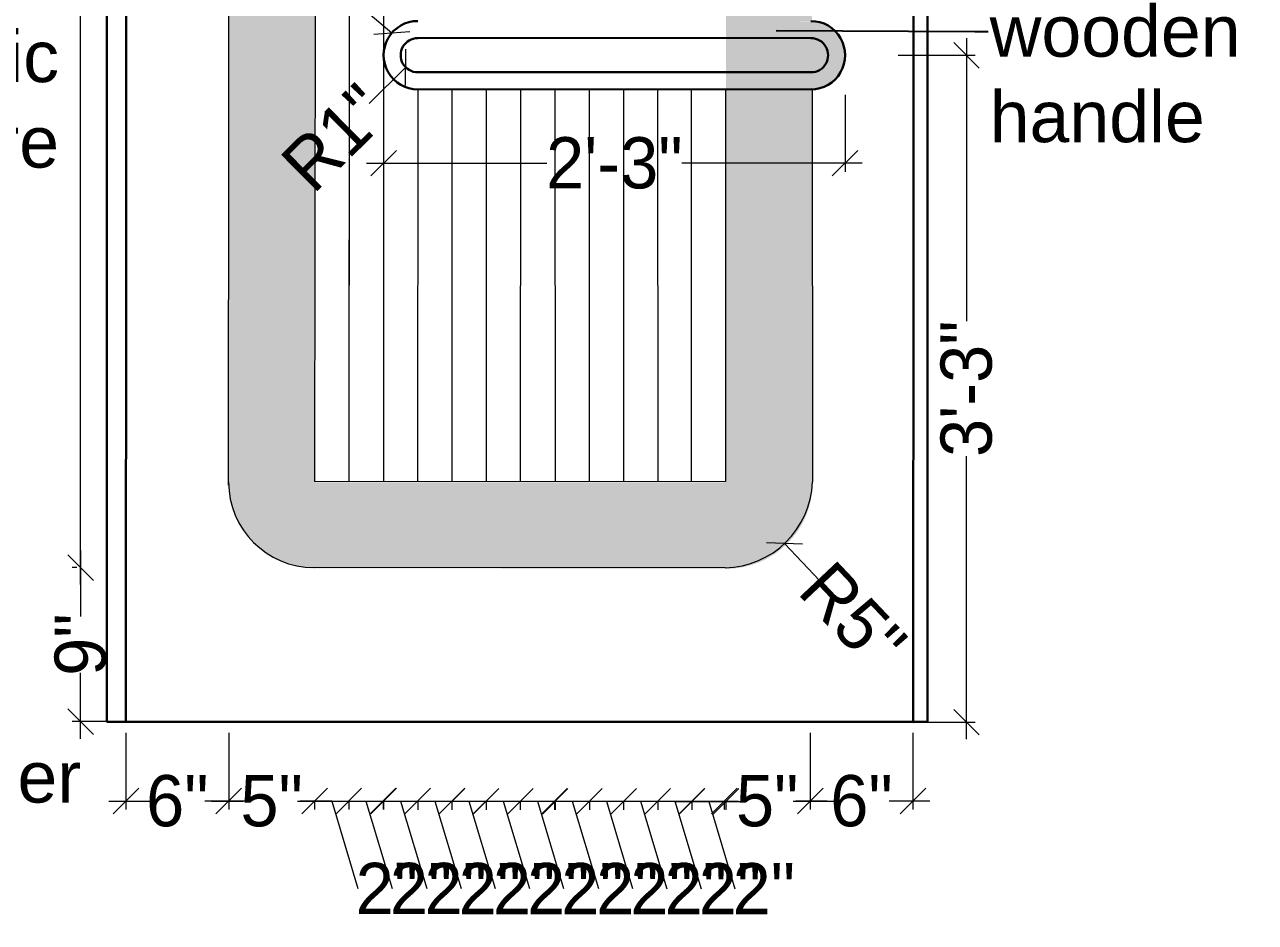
# Model space of a CAD drawing. Header units: millimetres. Extents: x 35877 to 3066687, y -650199 to -40525.
# Drawn here: x 147620 to 147692, y -180559.5 to -180507 of the extents above; entities that cross this region are included whole.
import ezdxf
from ezdxf import colors
from ezdxf.entities.mleader import LeaderData, LeaderLine
from ezdxf.math import Vec2, Vec3

# ---------------------------------------------------------------- set-up
doc = ezdxf.new("R2010")
doc.units = ezdxf.units.MM
doc.header["$MEASUREMENT"] = 0
doc.header["$PDMODE"] = 35
doc.linetypes.add('DASHED', pattern=[0.75, 0.5, -0.25])
doc.layers.get('Defpoints').update_dxf_attribs({"color": 220})
for name, color, linetype, lineweight in [('A8_FURNITURE', 32, 'Continuous', 30), ('furniture dimensions', 1, 'DASHED', 0), ('LABALLING', 1, 'Continuous', 25), ('NAME PLATE', 7, 'Continuous', 25), ('wall', 7, 'Continuous', 30)]:
    doc.layers.add(name, color=color, linetype=linetype, lineweight=lineweight)
doc.styles.add('century g', font='GOTHIC.TTF')
doc.styles.get("Standard").update_dxf_attribs({"font": 'arial.ttf', "height": 6})
doc.dimstyles.new('Archana', dxfattribs={"dimtxt": 2, "dimasz": 0.75, "dimexe": 0.5, "dimexo": 0.5, "dimgap": 0, "dimtad": 0, "dimzin": 0, "dimdsep": 46, "dimlunit": 4, "dimtxsty": 'century g', "dimblk": 'OBLIQUE', "dimcen": 0, "dimdle": 1, "dimclrd": 256, "dimclre": 256, "dimclrt": 256, "dimadec": 0, "dimazin": 0, "dimtfac": 1, "dimtofl": 0, "dimtmove": 1, "dimatfit": 3, "dimfxl": 1, "dimfxlon": 1, "dimtolj": 1, "dimtzin": 0, "dimlwd": -1, "dimlwe": -1, "dimarcsym": 0})

# ---------------------------------------------------------------- blocks, each defined once
blk = doc.blocks.new('_Oblique')
at = {"layer": 'wall', "color": 0, "lineweight": -2}
blk.add_line((-0.5, -0.5), (0.5, 0.5), dxfattribs=at)
blk = doc.blocks.new('*D285')
at = {"layer": 'Defpoints', "color": 0, "linetype": 'Continuous', "lineweight": 0, "transparency": 16777216}
for p in [(147625.946, -180530.872), (147631.954, -180530.876), (147631.954, -180552.411)]:
    blk.add_point(p, dxfattribs=at)
at = {"layer": 'furniture dimensions', "color": 5, "linetype": 'ByBlock', "transparency": 16777216}
blk.add_line((147625.946, -180548.411), (147625.946, -180552.911), dxfattribs=at)
at = {"layer": 'furniture dimensions', "color": 5, "linetype": 'Continuous', "transparency": 16777216}
for p, q in [((147631.954, -180548.411), (147631.954, -180552.911)), ((147624.946, -180552.411), (147627.337, -180552.411)), ((147632.954, -180552.411), (147630.563, -180552.411))]:
    blk.add_line(p, q, dxfattribs=at)
at = {"layer": 'furniture dimensions', "color": 5, "linetype": 'Continuous', "transparency": 16777216, "xscale": 1.5, "yscale": 1.5, "zscale": 1.5, "rotation": 180}
blk.add_blockref('_Oblique', (147625.946, -180552.411), dxfattribs=at)
at = {"layer": 'furniture dimensions', "color": 5, "linetype": 'Continuous', "transparency": 16777216, "xscale": 1.5, "yscale": 1.5, "zscale": 1.5}
blk.add_blockref('_Oblique', (147631.954, -180552.411), dxfattribs=at)
at = {"layer": 'furniture dimensions', "linetype": 'Continuous', "lineweight": 0, "transparency": 16777216, "insert": (147628.95, -180552.411), "char_height": 3, "attachment_point": 5, "style": 'century g'}
blk.add_mtext('\\A1;6"', dxfattribs=at)
blk = doc.blocks.new('*D286')
at = {"layer": 'Defpoints', "color": 0, "linetype": 'Continuous', "lineweight": 0, "transparency": 16777216}
for p in [(147636.983, -180530.255, -220.76), (147631.954, -180530.876), (147636.983, -180552.411)]:
    blk.add_point(p, dxfattribs=at)
at = {"layer": 'furniture dimensions', "color": 5, "linetype": 'ByBlock', "transparency": 16777216}
blk.add_line((147631.954, -180548.411), (147631.954, -180552.911), dxfattribs=at)
at = {"layer": 'furniture dimensions', "color": 5, "linetype": 'Continuous', "transparency": 16777216}
for p, q in [((147630.954, -180552.411), (147632.799, -180552.411)), ((147637.983, -180552.411), (147636.138, -180552.411)), ((147636.983, -180552.452), (147636.983, -180552.911))]:
    blk.add_line(p, q, dxfattribs=at)
at = {"layer": 'furniture dimensions', "color": 5, "linetype": 'Continuous', "transparency": 16777216, "xscale": 1.5, "yscale": 1.5, "zscale": 1.5, "rotation": 180}
blk.add_blockref('_Oblique', (147631.954, -180552.411), dxfattribs=at)
at = {"layer": 'furniture dimensions', "color": 5, "linetype": 'Continuous', "transparency": 16777216, "xscale": 1.5, "yscale": 1.5, "zscale": 1.5}
blk.add_blockref('_Oblique', (147636.983, -180552.411), dxfattribs=at)
at = {"layer": 'furniture dimensions', "linetype": 'Continuous', "lineweight": 0, "transparency": 16777216, "insert": (147634.468, -180552.411), "char_height": 3, "attachment_point": 5, "style": 'century g'}
blk.add_mtext('\\A1;5"', dxfattribs=at)
blk = doc.blocks.new('*D287')
at = {"layer": 'Defpoints', "color": 0, "linetype": 'Continuous', "lineweight": 0, "transparency": 16777216}
for p in [(147636.983, -180530.255, -220.76), (147638.983, -180530.203, -220.765), (147638.983, -180552.411)]:
    blk.add_point(p, dxfattribs=at)
at = {"layer": 'furniture dimensions', "color": 5, "linetype": 'Continuous', "transparency": 16777216}
for p, q in [((147635.983, -180552.411), (147639.983, -180552.411)), ((147637.983, -180552.411), (147639.517, -180557.524)), ((147638.983, -180552.451), (147638.983, -180552.911))]:
    blk.add_line(p, q, dxfattribs=at)
at = {"layer": 'furniture dimensions', "color": 5, "linetype": 'ByBlock', "transparency": 16777216}
blk.add_line((147636.983, -180552.452), (147636.983, -180552.911), dxfattribs=at)
at = {"layer": 'furniture dimensions', "color": 5, "linetype": 'Continuous', "transparency": 16777216, "xscale": 1.5, "yscale": 1.5, "zscale": 1.5, "rotation": 180}
blk.add_blockref('_Oblique', (147636.983, -180552.411), dxfattribs=at)
at = {"layer": 'furniture dimensions', "color": 5, "linetype": 'Continuous', "transparency": 16777216, "xscale": 1.5, "yscale": 1.5, "zscale": 1.5}
blk.add_blockref('_Oblique', (147638.983, -180552.411), dxfattribs=at)
at = {"layer": 'furniture dimensions', "linetype": 'Continuous', "lineweight": 0, "transparency": 16777216, "insert": (147641.209, -180557.524), "char_height": 3, "attachment_point": 5, "style": 'century g'}
blk.add_mtext('\\A1;2"', dxfattribs=at)
blk = doc.blocks.new('*D288')
at = {"layer": 'Defpoints', "color": 0, "linetype": 'Continuous', "lineweight": 0, "transparency": 16777216}
for p in [(147638.983, -180530.256, -220.76), (147640.983, -180530.205, -220.765), (147640.983, -180552.413)]:
    blk.add_point(p, dxfattribs=at)
at = {"layer": 'furniture dimensions', "color": 5, "linetype": 'Continuous', "transparency": 16777216}
for p, q in [((147637.983, -180552.413), (147641.983, -180552.413)), ((147639.983, -180552.413), (147641.517, -180557.526)), ((147640.983, -180552.452), (147640.983, -180552.913))]:
    blk.add_line(p, q, dxfattribs=at)
at = {"layer": 'furniture dimensions', "color": 5, "linetype": 'ByBlock', "transparency": 16777216}
blk.add_line((147638.983, -180552.453), (147638.983, -180552.913), dxfattribs=at)
at = {"layer": 'furniture dimensions', "color": 5, "linetype": 'Continuous', "transparency": 16777216, "xscale": 1.5, "yscale": 1.5, "zscale": 1.5, "rotation": 180}
blk.add_blockref('_Oblique', (147638.983, -180552.413), dxfattribs=at)
at = {"layer": 'furniture dimensions', "color": 5, "linetype": 'Continuous', "transparency": 16777216, "xscale": 1.5, "yscale": 1.5, "zscale": 1.5}
blk.add_blockref('_Oblique', (147640.983, -180552.413), dxfattribs=at)
at = {"layer": 'furniture dimensions', "linetype": 'Continuous', "lineweight": 0, "transparency": 16777216, "insert": (147643.208, -180557.526), "char_height": 3, "attachment_point": 5, "style": 'century g'}
blk.add_mtext('\\A1;2"', dxfattribs=at)
blk = doc.blocks.new('*D289')
at = {"layer": 'Defpoints', "color": 0, "linetype": 'Continuous', "lineweight": 0, "transparency": 16777216}
for p in [(147641.012, -180530.258, -220.76), (147643.012, -180530.207, -220.765), (147643.012, -180552.414)]:
    blk.add_point(p, dxfattribs=at)
at = {"layer": 'furniture dimensions', "color": 5, "linetype": 'Continuous', "transparency": 16777216}
for p, q in [((147640.012, -180552.414), (147644.012, -180552.414)), ((147642.012, -180552.414), (147643.546, -180557.527)), ((147643.012, -180552.454), (147643.012, -180552.914))]:
    blk.add_line(p, q, dxfattribs=at)
at = {"layer": 'furniture dimensions', "color": 5, "linetype": 'ByBlock', "transparency": 16777216}
blk.add_line((147641.012, -180552.455), (147641.012, -180552.914), dxfattribs=at)
at = {"layer": 'furniture dimensions', "color": 5, "linetype": 'Continuous', "transparency": 16777216, "xscale": 1.5, "yscale": 1.5, "zscale": 1.5, "rotation": 180}
blk.add_blockref('_Oblique', (147641.012, -180552.414), dxfattribs=at)
at = {"layer": 'furniture dimensions', "color": 5, "linetype": 'Continuous', "transparency": 16777216, "xscale": 1.5, "yscale": 1.5, "zscale": 1.5}
blk.add_blockref('_Oblique', (147643.012, -180552.414), dxfattribs=at)
at = {"layer": 'furniture dimensions', "linetype": 'Continuous', "lineweight": 0, "transparency": 16777216, "insert": (147645.238, -180557.527), "char_height": 3, "attachment_point": 5, "style": 'century g'}
blk.add_mtext('\\A1;2"', dxfattribs=at)
blk = doc.blocks.new('*D290')
at = {"layer": 'Defpoints', "color": 0, "linetype": 'Continuous', "lineweight": 0, "transparency": 16777216}
for p in [(147643.012, -180530.26, -220.76), (147645.012, -180530.208, -220.765), (147645.012, -180552.416)]:
    blk.add_point(p, dxfattribs=at)
at = {"layer": 'furniture dimensions', "color": 5, "linetype": 'Continuous', "transparency": 16777216}
for p, q in [((147642.012, -180552.416), (147646.012, -180552.416)), ((147644.012, -180552.416), (147645.546, -180557.529)), ((147645.012, -180552.455), (147645.012, -180552.916))]:
    blk.add_line(p, q, dxfattribs=at)
at = {"layer": 'furniture dimensions', "color": 5, "linetype": 'ByBlock', "transparency": 16777216}
blk.add_line((147643.012, -180552.456), (147643.012, -180552.916), dxfattribs=at)
at = {"layer": 'furniture dimensions', "color": 5, "linetype": 'Continuous', "transparency": 16777216, "xscale": 1.5, "yscale": 1.5, "zscale": 1.5, "rotation": 180}
blk.add_blockref('_Oblique', (147643.012, -180552.416), dxfattribs=at)
at = {"layer": 'furniture dimensions', "color": 5, "linetype": 'Continuous', "transparency": 16777216, "xscale": 1.5, "yscale": 1.5, "zscale": 1.5}
blk.add_blockref('_Oblique', (147645.012, -180552.416), dxfattribs=at)
at = {"layer": 'furniture dimensions', "linetype": 'Continuous', "lineweight": 0, "transparency": 16777216, "insert": (147647.238, -180557.529), "char_height": 3, "attachment_point": 5, "style": 'century g'}
blk.add_mtext('\\A1;2"', dxfattribs=at)
blk = doc.blocks.new('*D291')
at = {"layer": 'Defpoints', "color": 0, "linetype": 'Continuous', "lineweight": 0, "transparency": 16777216}
for p in [(147645.012, -180530.261, -220.76), (147647.012, -180530.21, -220.765), (147647.012, -180552.417)]:
    blk.add_point(p, dxfattribs=at)
at = {"layer": 'furniture dimensions', "color": 5, "linetype": 'Continuous', "transparency": 16777216}
for p, q in [((147644.012, -180552.417), (147648.012, -180552.417)), ((147646.012, -180552.417), (147647.546, -180557.531)), ((147647.012, -180552.457), (147647.012, -180552.917))]:
    blk.add_line(p, q, dxfattribs=at)
at = {"layer": 'furniture dimensions', "color": 5, "linetype": 'ByBlock', "transparency": 16777216}
blk.add_line((147645.012, -180552.458), (147645.012, -180552.917), dxfattribs=at)
at = {"layer": 'furniture dimensions', "color": 5, "linetype": 'Continuous', "transparency": 16777216, "xscale": 1.5, "yscale": 1.5, "zscale": 1.5, "rotation": 180}
blk.add_blockref('_Oblique', (147645.012, -180552.417), dxfattribs=at)
at = {"layer": 'furniture dimensions', "color": 5, "linetype": 'Continuous', "transparency": 16777216, "xscale": 1.5, "yscale": 1.5, "zscale": 1.5}
blk.add_blockref('_Oblique', (147647.012, -180552.417), dxfattribs=at)
at = {"layer": 'furniture dimensions', "linetype": 'Continuous', "lineweight": 0, "transparency": 16777216, "insert": (147649.238, -180557.531), "char_height": 3, "attachment_point": 5, "style": 'century g'}
blk.add_mtext('\\A1;2"', dxfattribs=at)
blk = doc.blocks.new('*D292')
at = {"layer": 'Defpoints', "color": 0, "linetype": 'Continuous', "lineweight": 0, "transparency": 16777216}
for p in [(147647.012, -180530.263, -220.76), (147649.012, -180530.211, -220.765), (147649.012, -180552.419)]:
    blk.add_point(p, dxfattribs=at)
at = {"layer": 'furniture dimensions', "color": 5, "linetype": 'Continuous', "transparency": 16777216}
for p, q in [((147646.012, -180552.419), (147650.012, -180552.419)), ((147648.012, -180552.419), (147649.546, -180557.532)), ((147649.012, -180552.458), (147649.012, -180552.919))]:
    blk.add_line(p, q, dxfattribs=at)
at = {"layer": 'furniture dimensions', "color": 5, "linetype": 'ByBlock', "transparency": 16777216}
blk.add_line((147647.012, -180552.46), (147647.012, -180552.919), dxfattribs=at)
at = {"layer": 'furniture dimensions', "color": 5, "linetype": 'Continuous', "transparency": 16777216, "xscale": 1.5, "yscale": 1.5, "zscale": 1.5, "rotation": 180}
blk.add_blockref('_Oblique', (147647.012, -180552.419), dxfattribs=at)
at = {"layer": 'furniture dimensions', "color": 5, "linetype": 'Continuous', "transparency": 16777216, "xscale": 1.5, "yscale": 1.5, "zscale": 1.5}
blk.add_blockref('_Oblique', (147649.012, -180552.419), dxfattribs=at)
at = {"layer": 'furniture dimensions', "linetype": 'Continuous', "lineweight": 0, "transparency": 16777216, "insert": (147651.238, -180557.532), "char_height": 3, "attachment_point": 5, "style": 'century g'}
blk.add_mtext('\\A1;2"', dxfattribs=at)
blk = doc.blocks.new('*D293')
at = {"layer": 'Defpoints', "color": 0, "linetype": 'Continuous', "lineweight": 0, "transparency": 16777216}
for p in [(147649.012, -180530.264, -220.76), (147651.012, -180530.213, -220.765), (147651.012, -180552.42)]:
    blk.add_point(p, dxfattribs=at)
at = {"layer": 'furniture dimensions', "color": 5, "linetype": 'Continuous', "transparency": 16777216}
for p, q in [((147648.012, -180552.42), (147652.012, -180552.42)), ((147650.012, -180552.42), (147651.546, -180557.534)), ((147651.012, -180552.46), (147651.012, -180552.92))]:
    blk.add_line(p, q, dxfattribs=at)
at = {"layer": 'furniture dimensions', "color": 5, "linetype": 'ByBlock', "transparency": 16777216}
blk.add_line((147649.012, -180552.461), (147649.012, -180552.92), dxfattribs=at)
at = {"layer": 'furniture dimensions', "color": 5, "linetype": 'Continuous', "transparency": 16777216, "xscale": 1.5, "yscale": 1.5, "zscale": 1.5, "rotation": 180}
blk.add_blockref('_Oblique', (147649.012, -180552.42), dxfattribs=at)
at = {"layer": 'furniture dimensions', "color": 5, "linetype": 'Continuous', "transparency": 16777216, "xscale": 1.5, "yscale": 1.5, "zscale": 1.5}
blk.add_blockref('_Oblique', (147651.012, -180552.42), dxfattribs=at)
at = {"layer": 'furniture dimensions', "linetype": 'Continuous', "lineweight": 0, "transparency": 16777216, "insert": (147653.238, -180557.534), "char_height": 3, "attachment_point": 5, "style": 'century g'}
blk.add_mtext('\\A1;2"', dxfattribs=at)
blk = doc.blocks.new('*D294')
at = {"layer": 'Defpoints', "color": 0, "linetype": 'Continuous', "lineweight": 0, "transparency": 16777216}
for p in [(147651.053, -180530.266, -220.76), (147653.053, -180530.214, -220.765), (147653.053, -180552.422)]:
    blk.add_point(p, dxfattribs=at)
at = {"layer": 'furniture dimensions', "color": 5, "linetype": 'Continuous', "transparency": 16777216}
for p, q in [((147650.053, -180552.422), (147654.053, -180552.422)), ((147652.053, -180552.422), (147653.587, -180557.535)), ((147653.053, -180552.462), (147653.053, -180552.922))]:
    blk.add_line(p, q, dxfattribs=at)
at = {"layer": 'furniture dimensions', "color": 5, "linetype": 'ByBlock', "transparency": 16777216}
blk.add_line((147651.053, -180552.463), (147651.053, -180552.922), dxfattribs=at)
at = {"layer": 'furniture dimensions', "color": 5, "linetype": 'Continuous', "transparency": 16777216, "xscale": 1.5, "yscale": 1.5, "zscale": 1.5, "rotation": 180}
blk.add_blockref('_Oblique', (147651.053, -180552.422), dxfattribs=at)
at = {"layer": 'furniture dimensions', "color": 5, "linetype": 'Continuous', "transparency": 16777216, "xscale": 1.5, "yscale": 1.5, "zscale": 1.5}
blk.add_blockref('_Oblique', (147653.053, -180552.422), dxfattribs=at)
at = {"layer": 'furniture dimensions', "linetype": 'Continuous', "lineweight": 0, "transparency": 16777216, "insert": (147655.279, -180557.535), "char_height": 3, "attachment_point": 5, "style": 'century g'}
blk.add_mtext('\\A1;2"', dxfattribs=at)
blk = doc.blocks.new('*D295')
at = {"layer": 'Defpoints', "color": 0, "linetype": 'Continuous', "lineweight": 0, "transparency": 16777216}
for p in [(147653.053, -180530.267, -220.76), (147655.053, -180530.216, -220.765), (147655.053, -180552.423)]:
    blk.add_point(p, dxfattribs=at)
at = {"layer": 'furniture dimensions', "color": 5, "linetype": 'Continuous', "transparency": 16777216}
for p, q in [((147652.053, -180552.423), (147656.053, -180552.423)), ((147654.053, -180552.423), (147655.587, -180557.537)), ((147655.053, -180552.463), (147655.053, -180552.923))]:
    blk.add_line(p, q, dxfattribs=at)
at = {"layer": 'furniture dimensions', "color": 5, "linetype": 'ByBlock', "transparency": 16777216}
blk.add_line((147653.053, -180552.464), (147653.053, -180552.923), dxfattribs=at)
at = {"layer": 'furniture dimensions', "color": 5, "linetype": 'Continuous', "transparency": 16777216, "xscale": 1.5, "yscale": 1.5, "zscale": 1.5, "rotation": 180}
blk.add_blockref('_Oblique', (147653.053, -180552.423), dxfattribs=at)
at = {"layer": 'furniture dimensions', "color": 5, "linetype": 'Continuous', "transparency": 16777216, "xscale": 1.5, "yscale": 1.5, "zscale": 1.5}
blk.add_blockref('_Oblique', (147655.053, -180552.423), dxfattribs=at)
at = {"layer": 'furniture dimensions', "linetype": 'Continuous', "lineweight": 0, "transparency": 16777216, "insert": (147657.279, -180557.537), "char_height": 3, "attachment_point": 5, "style": 'century g'}
blk.add_mtext('\\A1;2"', dxfattribs=at)
blk = doc.blocks.new('*D296')
at = {"layer": 'Defpoints', "color": 0, "linetype": 'Continuous', "lineweight": 0, "transparency": 16777216}
for p in [(147655.053, -180530.269, -220.76), (147657.053, -180530.217, -220.765), (147657.053, -180552.425)]:
    blk.add_point(p, dxfattribs=at)
at = {"layer": 'furniture dimensions', "color": 5, "linetype": 'Continuous', "transparency": 16777216}
for p, q in [((147654.053, -180552.425), (147658.053, -180552.425)), ((147656.053, -180552.425), (147657.587, -180557.538)), ((147657.053, -180552.465), (147657.053, -180552.925))]:
    blk.add_line(p, q, dxfattribs=at)
at = {"layer": 'furniture dimensions', "color": 5, "linetype": 'ByBlock', "transparency": 16777216}
blk.add_line((147655.053, -180552.466), (147655.053, -180552.925), dxfattribs=at)
at = {"layer": 'furniture dimensions', "color": 5, "linetype": 'Continuous', "transparency": 16777216, "xscale": 1.5, "yscale": 1.5, "zscale": 1.5, "rotation": 180}
blk.add_blockref('_Oblique', (147655.053, -180552.425), dxfattribs=at)
at = {"layer": 'furniture dimensions', "color": 5, "linetype": 'Continuous', "transparency": 16777216, "xscale": 1.5, "yscale": 1.5, "zscale": 1.5}
blk.add_blockref('_Oblique', (147657.053, -180552.425), dxfattribs=at)
at = {"layer": 'furniture dimensions', "linetype": 'Continuous', "lineweight": 0, "transparency": 16777216, "insert": (147659.279, -180557.538), "char_height": 3, "attachment_point": 5, "style": 'century g'}
blk.add_mtext('\\A1;2"', dxfattribs=at)
blk = doc.blocks.new('*D297')
at = {"layer": 'Defpoints', "color": 0, "linetype": 'Continuous', "lineweight": 0, "transparency": 16777216}
for p in [(147657.053, -180530.27, -220.76), (147659.053, -180530.219, -220.765), (147659.053, -180552.427)]:
    blk.add_point(p, dxfattribs=at)
at = {"layer": 'furniture dimensions', "color": 5, "linetype": 'Continuous', "transparency": 16777216}
for p, q in [((147656.053, -180552.427), (147660.053, -180552.427)), ((147658.053, -180552.427), (147659.587, -180557.54)), ((147659.053, -180552.466), (147659.053, -180552.927))]:
    blk.add_line(p, q, dxfattribs=at)
at = {"layer": 'furniture dimensions', "color": 5, "linetype": 'ByBlock', "transparency": 16777216}
blk.add_line((147657.053, -180552.467), (147657.053, -180552.927), dxfattribs=at)
at = {"layer": 'furniture dimensions', "color": 5, "linetype": 'Continuous', "transparency": 16777216, "xscale": 1.5, "yscale": 1.5, "zscale": 1.5, "rotation": 180}
blk.add_blockref('_Oblique', (147657.053, -180552.427), dxfattribs=at)
at = {"layer": 'furniture dimensions', "color": 5, "linetype": 'Continuous', "transparency": 16777216, "xscale": 1.5, "yscale": 1.5, "zscale": 1.5}
blk.add_blockref('_Oblique', (147659.053, -180552.427), dxfattribs=at)
at = {"layer": 'furniture dimensions', "linetype": 'Continuous', "lineweight": 0, "transparency": 16777216, "insert": (147661.279, -180557.54), "char_height": 3, "attachment_point": 5, "style": 'century g'}
blk.add_mtext('\\A1;2"', dxfattribs=at)
blk = doc.blocks.new('*D298')
at = {"layer": 'Defpoints', "color": 0, "linetype": 'Continuous', "lineweight": 0, "transparency": 16777216}
for p in [(147659.039, -180530.272, -220.76), (147661.039, -180530.22, -220.765), (147661.039, -180552.428)]:
    blk.add_point(p, dxfattribs=at)
at = {"layer": 'furniture dimensions', "color": 5, "linetype": 'Continuous', "transparency": 16777216}
for p, q in [((147658.039, -180552.428), (147662.039, -180552.428)), ((147660.039, -180552.428), (147661.573, -180557.541)), ((147661.039, -180552.468), (147661.039, -180552.928))]:
    blk.add_line(p, q, dxfattribs=at)
at = {"layer": 'furniture dimensions', "color": 5, "linetype": 'ByBlock', "transparency": 16777216}
blk.add_line((147659.039, -180552.469), (147659.039, -180552.928), dxfattribs=at)
at = {"layer": 'furniture dimensions', "color": 5, "linetype": 'Continuous', "transparency": 16777216, "xscale": 1.5, "yscale": 1.5, "zscale": 1.5, "rotation": 180}
blk.add_blockref('_Oblique', (147659.039, -180552.428), dxfattribs=at)
at = {"layer": 'furniture dimensions', "color": 5, "linetype": 'Continuous', "transparency": 16777216, "xscale": 1.5, "yscale": 1.5, "zscale": 1.5}
blk.add_blockref('_Oblique', (147661.039, -180552.428), dxfattribs=at)
at = {"layer": 'furniture dimensions', "linetype": 'Continuous', "lineweight": 0, "transparency": 16777216, "insert": (147663.264, -180557.541), "char_height": 3, "attachment_point": 5, "style": 'century g'}
blk.add_mtext('\\A1;2"', dxfattribs=at)
blk = doc.blocks.new('*D299')
at = {"layer": 'Defpoints', "color": 0, "linetype": 'Continuous', "lineweight": 0, "transparency": 16777216}
for p in [(147665.972, -180530.876), (147671.98, -180530.872), (147665.972, -180552.411)]:
    blk.add_point(p, dxfattribs=at)
at = {"layer": 'furniture dimensions', "color": 5, "linetype": 'Continuous', "transparency": 16777216}
for p, q in [((147665.972, -180548.411), (147665.972, -180552.911)), ((147664.972, -180552.411), (147667.363, -180552.411)), ((147672.98, -180552.411), (147670.589, -180552.411))]:
    blk.add_line(p, q, dxfattribs=at)
at = {"layer": 'furniture dimensions', "color": 5, "linetype": 'ByBlock', "transparency": 16777216}
blk.add_line((147671.98, -180548.411), (147671.98, -180552.911), dxfattribs=at)
at = {"layer": 'furniture dimensions', "color": 5, "linetype": 'Continuous', "transparency": 16777216, "xscale": 1.5, "yscale": 1.5, "zscale": 1.5, "rotation": 180}
blk.add_blockref('_Oblique', (147665.972, -180552.411), dxfattribs=at)
at = {"layer": 'furniture dimensions', "color": 5, "linetype": 'Continuous', "transparency": 16777216, "xscale": 1.5, "yscale": 1.5, "zscale": 1.5}
blk.add_blockref('_Oblique', (147671.98, -180552.411), dxfattribs=at)
at = {"layer": 'furniture dimensions', "linetype": 'Continuous', "lineweight": 0, "transparency": 16777216, "insert": (147668.976, -180552.411), "char_height": 3, "attachment_point": 5, "style": 'century g'}
blk.add_mtext('\\A1;6"', dxfattribs=at)
blk = doc.blocks.new('*D300')
at = {"layer": 'Defpoints', "color": 0, "linetype": 'Continuous', "lineweight": 0, "transparency": 16777216}
for p in [(147660.943, -180530.255, -220.76), (147665.972, -180530.876), (147660.943, -180552.411)]:
    blk.add_point(p, dxfattribs=at)
at = {"layer": 'furniture dimensions', "color": 5, "linetype": 'ByBlock', "transparency": 16777216}
blk.add_line((147665.972, -180548.411), (147665.972, -180552.911), dxfattribs=at)
at = {"layer": 'furniture dimensions', "color": 5, "linetype": 'Continuous', "transparency": 16777216}
for p, q in [((147659.943, -180552.411), (147661.788, -180552.411)), ((147660.943, -180552.452), (147660.943, -180552.911)), ((147666.972, -180552.411), (147665.126, -180552.411))]:
    blk.add_line(p, q, dxfattribs=at)
at = {"layer": 'furniture dimensions', "color": 5, "linetype": 'Continuous', "transparency": 16777216, "xscale": 1.5, "yscale": 1.5, "zscale": 1.5, "rotation": 180}
blk.add_blockref('_Oblique', (147660.943, -180552.411), dxfattribs=at)
at = {"layer": 'furniture dimensions', "color": 5, "linetype": 'Continuous', "transparency": 16777216, "xscale": 1.5, "yscale": 1.5, "zscale": 1.5}
blk.add_blockref('_Oblique', (147665.972, -180552.411), dxfattribs=at)
at = {"layer": 'furniture dimensions', "linetype": 'Continuous', "lineweight": 0, "transparency": 16777216, "insert": (147663.457, -180552.411), "char_height": 3, "attachment_point": 5, "style": 'century g'}
blk.add_mtext('\\A1;5"', dxfattribs=at)
blk = doc.blocks.new('*D301')
at = {"layer": 'Defpoints', "color": 0, "linetype": 'Continuous', "lineweight": 0, "transparency": 16777216}
for p in [(147623.29, -180538.75), (147639.039, -180538.75, -260.726), (147625.934, -180547.765)]:
    blk.add_point(p, dxfattribs=at)
at = {"layer": 'furniture dimensions', "color": 5, "linetype": 'Continuous', "transparency": 16777216}
for p, q in [((147623.29, -180537.75), (147623.29, -180541.606)), ((147623.07, -180538.75), (147622.79, -180538.75)), ((147623.29, -180548.765), (147623.29, -180544.91))]:
    blk.add_line(p, q, dxfattribs=at)
at = {"layer": 'furniture dimensions', "color": 5, "linetype": 'ByBlock', "transparency": 16777216}
blk.add_line((147625.434, -180547.765), (147622.79, -180547.765), dxfattribs=at)
at = {"layer": 'furniture dimensions', "color": 5, "linetype": 'Continuous', "transparency": 16777216, "xscale": 1.5, "yscale": 1.5, "zscale": 1.5}
for p, rotation in [((147623.29, -180538.75), 90), ((147623.29, -180547.765), 270)]:
    blk.add_blockref('_Oblique', p, dxfattribs=dict(at, rotation=rotation))
at = {"layer": 'furniture dimensions', "linetype": 'Continuous', "lineweight": 0, "transparency": 16777216, "insert": (147623.29, -180543.258), "char_height": 3, "attachment_point": 5, "rotation": 90, "style": 'century g'}
blk.add_mtext('\\A1;9"', dxfattribs=at)
blk = doc.blocks.new('*D302')
at = {"layer": 'Defpoints', "color": 0, "linetype": 'Continuous', "lineweight": 0, "transparency": 16777216}
for p in [(147623.29, -180463.813), (147637.042, -180463.813, 531.984), (147636.948, -180538.749, -308.673)]:
    blk.add_point(p, dxfattribs=at)
at = {"layer": 'furniture dimensions', "color": 5, "linetype": 'Continuous', "transparency": 16777216}
for p, q in [((147623.29, -180462.813), (147623.29, -180497.404)), ((147622.911, -180463.813), (147622.79, -180463.813)), ((147623.29, -180539.749), (147623.29, -180505.158))]:
    blk.add_line(p, q, dxfattribs=at)
at = {"layer": 'furniture dimensions', "color": 5, "linetype": 'ByBlock', "transparency": 16777216}
blk.add_line((147622.996, -180538.749), (147622.79, -180538.749), dxfattribs=at)
at = {"layer": 'furniture dimensions', "color": 5, "linetype": 'Continuous', "transparency": 16777216, "xscale": 1.5, "yscale": 1.5, "zscale": 1.5}
for p, rotation in [((147623.29, -180463.813), 90), ((147623.29, -180538.749), 270)]:
    blk.add_blockref('_Oblique', p, dxfattribs=dict(at, rotation=rotation))
at = {"layer": 'furniture dimensions', "linetype": 'Continuous', "lineweight": 0, "transparency": 16777216, "insert": (147623.29, -180501.281), "char_height": 3, "attachment_point": 5, "rotation": 90, "style": 'century g'}
blk.add_mtext('\\A1;6\'-3"', dxfattribs=at)
blk = doc.blocks.new('*D304')
at = {"layer": 'Defpoints', "color": 0, "linetype": 'Continuous', "lineweight": 0, "transparency": 16777216}
for p in [(147660.882, -180533.54, -269.022), (147664.471, -180537.342, -269.022)]:
    blk.add_point(p, dxfattribs=at)
at = {"layer": 'furniture dimensions', "color": 5, "linetype": 'Continuous', "transparency": 16777216}
blk.add_line((147666.53, -180539.524), (147664.471, -180537.342), dxfattribs=at)
at = {"layer": 'furniture dimensions', "color": 5, "linetype": 'Continuous', "transparency": 16777216, "xscale": 1.5, "yscale": 1.5, "zscale": 1.5, "rotation": 133.3505256925875}
blk.add_blockref('_Oblique', (147664.471, -180537.342), dxfattribs=at)
at = {"layer": 'furniture dimensions', "linetype": 'Continuous', "lineweight": 0, "transparency": 16777216, "insert": (147668.473, -180541.582), "char_height": 3, "attachment_point": 5, "rotation": 313.35053, "style": 'century g'}
blk.add_mtext('\\A1;R5"', dxfattribs=at)
blk = doc.blocks.new('*D305')
at = {"layer": 'Defpoints', "color": 0, "linetype": 'Continuous', "lineweight": 0, "transparency": 16777216}
for p in [(147641.5, -180507.469, 0.102), (147643.017, -180508.772, 0.102)]:
    blk.add_point(p, dxfattribs=at)
at = {"layer": 'furniture dimensions', "color": 5, "linetype": 'Continuous', "transparency": 16777216}
blk.add_line((147639.224, -180505.515), (147641.5, -180507.469), dxfattribs=at)
at = {"layer": 'furniture dimensions', "color": 5, "linetype": 'Continuous', "transparency": 16777216, "xscale": 1.5, "yscale": 1.5, "zscale": 1.5, "rotation": 319.3529738554117}
blk.add_blockref('_Oblique', (147641.5, -180507.469), dxfattribs=at)
at = {"layer": 'furniture dimensions', "linetype": 'Continuous', "lineweight": 0, "transparency": 16777216, "insert": (147637.076, -180503.671), "char_height": 3, "attachment_point": 5, "rotation": 319.35297, "style": 'century g'}
blk.add_mtext('\\A1;R2"', dxfattribs=at)
blk = doc.blocks.new('*D306')
at = {"layer": 'Defpoints', "color": 0, "linetype": 'Continuous', "lineweight": 0, "transparency": 16777216}
for p in [(147643.017, -180508.772, 0.102), (147642.308, -180509.476, 0.102)]:
    blk.add_point(p, dxfattribs=at)
at = {"layer": 'furniture dimensions', "color": 5, "linetype": 'Continuous', "transparency": 16777216}
blk.add_line((147640.178, -180511.59), (147642.308, -180509.476), dxfattribs=at)
at = {"layer": 'furniture dimensions', "color": 5, "linetype": 'Continuous', "transparency": 16777216, "xscale": 1.5, "yscale": 1.5, "zscale": 1.5, "rotation": 44.78535522313469}
blk.add_blockref('_Oblique', (147642.308, -180509.476), dxfattribs=at)
at = {"layer": 'furniture dimensions', "linetype": 'Continuous', "lineweight": 0, "transparency": 16777216, "insert": (147638.169, -180513.584), "char_height": 3, "attachment_point": 5, "rotation": 44.78536, "style": 'century g'}
blk.add_mtext('\\A1;R1"', dxfattribs=at)
blk = doc.blocks.new('*D307')
at = {"layer": 'Defpoints', "color": 0, "linetype": 'Continuous', "lineweight": 0, "transparency": 16777216}
for p in [(147641.017, -180508.772, 0.102), (147668.017, -180508.774), (147668.017, -180515.089)]:
    blk.add_point(p, dxfattribs=at)
at = {"layer": 'furniture dimensions', "color": 5, "linetype": 'ByBlock', "transparency": 16777216}
blk.add_line((147641.017, -180511.089), (147641.017, -180515.589), dxfattribs=at)
at = {"layer": 'furniture dimensions', "color": 5, "linetype": 'Continuous', "transparency": 16777216}
for p, q in [((147668.017, -180511.089), (147668.017, -180515.589)), ((147640.017, -180515.089), (147650.562, -180515.089)), ((147669.017, -180515.089), (147658.472, -180515.089))]:
    blk.add_line(p, q, dxfattribs=at)
at = {"layer": 'furniture dimensions', "color": 5, "linetype": 'Continuous', "transparency": 16777216, "xscale": 1.5, "yscale": 1.5, "zscale": 1.5, "rotation": 180}
blk.add_blockref('_Oblique', (147641.017, -180515.089), dxfattribs=at)
at = {"layer": 'furniture dimensions', "color": 5, "linetype": 'Continuous', "transparency": 16777216, "xscale": 1.5, "yscale": 1.5, "zscale": 1.5}
blk.add_blockref('_Oblique', (147668.017, -180515.089), dxfattribs=at)
at = {"layer": 'furniture dimensions', "linetype": 'Continuous', "lineweight": 0, "transparency": 16777216, "insert": (147654.517, -180515.089), "char_height": 3, "attachment_point": 5, "style": 'century g'}
blk.add_mtext('\\A1;2\'-3"', dxfattribs=at)
blk = doc.blocks.new('*D308')
at = {"layer": 'Defpoints', "color": 0, "linetype": 'Continuous', "lineweight": 0, "transparency": 16777216}
for p in [(147668.017, -180508.774), (147665.992, -180547.796), (147675.116, -180547.796)]:
    blk.add_point(p, dxfattribs=at)
at = {"layer": 'furniture dimensions', "color": 5, "linetype": 'Continuous', "transparency": 16777216}
for p, q in [((147675.116, -180507.774), (147675.116, -180524.341)), ((147675.116, -180548.796), (147675.116, -180532.229)), ((147671.116, -180547.796), (147675.616, -180547.796))]:
    blk.add_line(p, q, dxfattribs=at)
at = {"layer": 'furniture dimensions', "color": 5, "linetype": 'ByBlock', "transparency": 16777216}
blk.add_line((147671.116, -180508.774), (147675.616, -180508.774), dxfattribs=at)
at = {"layer": 'furniture dimensions', "color": 5, "linetype": 'Continuous', "transparency": 16777216, "xscale": 1.5, "yscale": 1.5, "zscale": 1.5}
for p, rotation in [((147675.116, -180508.774), 90), ((147675.116, -180547.796), 270)]:
    blk.add_blockref('_Oblique', p, dxfattribs=dict(at, rotation=rotation))
at = {"layer": 'furniture dimensions', "linetype": 'Continuous', "lineweight": 0, "transparency": 16777216, "insert": (147675.116, -180528.285), "char_height": 3, "attachment_point": 5, "rotation": 90, "style": 'century g'}
blk.add_mtext('\\A1;3\'-3"', dxfattribs=at)

msp = doc.modelspace()

# ---------------------------------------------------------------- hatches: boundary and pattern name
at = {"layer": 'NAME PLATE', "lineweight": 0, "true_color": 0x000000, "transparency": 33554687}
h = msp.add_hatch(color=18, dxfattribs=at)
h.dxf.hatch_style = 1
h.set_gradient(color1=(153, 155, 55), color2=(229, 232, 120), name='INVCYLINDER')
h.paths.add_polyline_path([(147666.078, -180468.843, 0.410988), (147661.041, -180463.861), (147661.041, -180506.807), (147666.078, -180506.803)], flags=17)
h.paths.add_polyline_path([(147666.078, -180510.821, 0.985229), (147666.016, -180506.822), (147661.041, -180506.807), (147661.041, -180533.768), (147636.978, -180533.768), (147636.978, -180463.86, 0.414244), (147631.996, -180468.843), (147631.948, -180533.792, 0.413988), (147636.948, -180538.796), (147660.998, -180538.815, 0.419656), (147666.106, -180533.787)])

# ---------------------------------------------------------------- linework, layer by layer
at = {"layer": 'A8_FURNITURE', "linetype": 'ByBlock', "lineweight": 15, "transparency": 33554687}
for p, q in [((147637.042, -180463.813, 531.984), (147636.98, -180533.72, -260.014)), ((147639.028, -180463.814, 2.395), (147638.988, -180533.721, -1.504)), ((147641.03, -180463.814, 2.394), (147641.017, -180510.77)), ((147639, -180510.77), (147638.98, -180533.721, -260.726)), ((147641.017, -180510.77), (147641.009, -180533.723, -260.726)), ((147643.017, -180510.771), (147643.009, -180533.724, -260.726)), ((147645.017, -180510.772), (147645.009, -180533.726, -260.726)), ((147647.017, -180510.772), (147647.009, -180533.727, -260.726)), ((147649.017, -180510.773), (147649.009, -180533.729, -260.726)), ((147651.043, -180510.773), (147651.051, -180533.73, -260.726)), ((147653.043, -180510.774), (147653.051, -180533.732, -260.726)), ((147655.043, -180510.771), (147655.051, -180533.734, -260.726)), ((147657.047, -180510.771, -175.153), (147657.051, -180533.735, -260.726)), ((147659.036, -180533.737, -260.726), (147659.037, -180510.77, -175.147)), ((147666.096, -180510.773, -186.174), (147666.106, -180533.74, -264.874)), ((147661.009, -180533.738, -260.726), (147636.98, -180533.72, -260.726)), ((147657.992, -180547.8), (147657.992, -180547.79))]:
    msp.add_line(p, q, dxfattribs=at)
at = {"layer": 'A8_FURNITURE', "linetype": 'ByBlock', "transparency": 33554687}
for p, q in [((147643.018, -180507.772, 0.102), (147666.017, -180507.755)), ((147666.02, -180509.768), (147643.017, -180509.772, 0.102)), ((147666.02, -180510.768), (147643.017, -180510.772, 0.102))]:
    msp.add_line(p, q, dxfattribs=at)
at = {"layer": 'A8_FURNITURE', "linetype": 'ByBlock', "lineweight": 20, "transparency": 33554687}
msp.add_line((147665.992, -180547.8), (147665.992, -180547.796), dxfattribs=at)
at = {"layer": 'A8_FURNITURE', "linetype": 'ByBlock', "transparency": 33554687}
for points in [[(147671.992, -180547.8), (147625.934, -180547.765), (147625.999, -180455.749)], [(147626, -180455.749), (147672.059, -180455.788), (147671.992, -180547.801)]]:
    msp.add_lwpolyline(points, dxfattribs=at)
at = {"layer": 'A8_FURNITURE', "linetype": 'ByBlock', "lineweight": 15, "transparency": 33554687}
for points in [[(147631.952, -180533.929), (147631.996, -180468.795)], [(147661.036, -180533.718), (147661.037, -180510.769)]]:
    msp.add_lwpolyline(points, dxfattribs=at)
at = {"layer": 'A8_FURNITURE', "linetype": 'ByBlock', "lineweight": 15, "transparency": 33554687, "elevation": -260.726}
msp.add_lwpolyline([(147660.998, -180538.767), (147636.948, -180538.749)], dxfattribs=at)
at = {"layer": 'A8_FURNITURE', "linetype": 'ByBlock', "transparency": 33554687}
for centre, radius, start, end in [((147643.017, -180508.772, 0.102), 2, 90, 270.01595), ((147666.017, -180508.774), 2, 269.98405, 90), ((147643.017, -180508.772, 0.102), 1, 90, 270.01595), ((147666.017, -180508.774), 1, 269.98405, 90)]:
    msp.add_arc(centre, radius, start, end, dxfattribs=at)
at = {"layer": 'A8_FURNITURE', "linetype": 'ByBlock', "lineweight": 15, "transparency": 33554687}
for centre, radius, start, end in [((147636.952, -180533.745, -308.673), 5.004, 180, 269.95592), ((147660.882, -180533.54, -269.022), 5.229, 271.27189, 357.80777)]:
    msp.add_arc(centre, radius, start, end, dxfattribs=at)
at = {"layer": 'wall', "transparency": 33554687}
msp.add_lwpolyline([(147624.834, -180454.769), (147672.834, -180454.769), (147672.834, -180547.769), (147624.834, -180547.769)], close=True, dxfattribs=at)

# ---------------------------------------------------------------- dimensions: what is measured, and where the dimension line sits
at = {"layer": 'furniture dimensions', "color": 5, "linetype": 'Continuous', "lineweight": 0, "transparency": 33554687}
for base, p1, p2, angle, picture, middle in [((147623.29, -180463.813), (147636.948, -180538.749, -308.673), (147637.042, -180463.813, 531.984), 90, '*D302', (147623.29, -180501.281)), ((147675.116, -180547.796), (147668.017, -180508.774), (147665.992, -180547.796), 90, '*D308', (147675.116, -180528.285)), ((147660.943, -180552.411), (147665.972, -180530.876), (147660.943, -180530.255, -220.76), 180, '*D300', (147663.457, -180552.411)), ((147665.972, -180552.411), (147671.98, -180530.872), (147665.972, -180530.876), 180, '*D299', (147668.976, -180552.411)), ((147623.29, -180538.75), (147625.934, -180547.765), (147639.039, -180538.75, -260.726), 90, '*D301', (147623.29, -180543.258))]:
    dim = msp.add_linear_dim(base=base, p1=p1, p2=p2, angle=angle, dimstyle='Archana', override={"dimtxt": 3, "dimasz": 1.5, "dimdec": 0, "dimclrd": 5, "dimclre": 5, "dimfxl": 4}, dxfattribs=at)
    dim.commit()
    dim.dimension.update_dxf_attribs({"geometry": picture, "text_midpoint": middle})
for center, mpoint, picture, middle in [((147643.017, -180508.772, 0.102), (147641.5, -180507.469, 0.102), '*D305', (147637.076, -180503.671)), ((147643.017, -180508.772, 0.102), (147642.308, -180509.476, 0.102), '*D306', (147638.169, -180513.584)), ((147660.882, -180533.54, -269.022), (147664.471, -180537.342, -269.022), '*D304', (147668.473, -180541.582))]:
    dim = msp.add_radius_dim(center=center, mpoint=mpoint, dimstyle='Archana', override={"dimtxt": 3, "dimasz": 1.5, "dimdec": 0, "dimclrd": 5, "dimclre": 5, "dimfxl": 4}, dxfattribs=at)
    dim.commit()
    dim.dimension.update_dxf_attribs({"geometry": picture, "text_midpoint": middle})
for base, p1, p2, picture, middle in [((147668.017, -180515.089), (147641.017, -180508.772, 0.102), (147668.017, -180508.774), '*D307', (147654.517, -180515.089)), ((147636.983, -180552.411), (147631.954, -180530.876), (147636.983, -180530.255, -220.76), '*D286', (147634.468, -180552.411)), ((147638.983, -180552.411), (147636.983, -180530.255, -220.76), (147638.983, -180530.203, -220.765), '*D287', (147639.517, -180557.524)), ((147640.983, -180552.413), (147638.983, -180530.256, -220.76), (147640.983, -180530.205, -220.765), '*D288', (147641.517, -180557.526)), ((147643.012, -180552.414, 0), (147641.012, -180530.258, -220.76), (147643.012, -180530.207, -220.765), '*D289', (147643.546, -180557.527, 0)), ((147645.012, -180552.416), (147643.012, -180530.26, -220.76), (147645.012, -180530.208, -220.765), '*D290', (147645.546, -180557.529)), ((147647.012, -180552.417), (147645.012, -180530.261, -220.76), (147647.012, -180530.21, -220.765), '*D291', (147647.546, -180557.531)), ((147649.012, -180552.419), (147647.012, -180530.263, -220.76), (147649.012, -180530.211, -220.765), '*D292', (147649.546, -180557.532)), ((147651.012, -180552.42, 0), (147649.012, -180530.264, -220.76), (147651.012, -180530.213, -220.764), '*D293', (147651.546, -180557.534, 0)), ((147653.053, -180552.422), (147651.053, -180530.266, -220.76), (147653.053, -180530.214, -220.765), '*D294', (147653.587, -180557.535)), ((147655.053, -180552.423, 0.002), (147653.053, -180530.267, -220.758), (147655.053, -180530.216, -220.763), '*D295', (147655.587, -180557.537, 0.002)), ((147657.053, -180552.425, 0.002), (147655.053, -180530.269, -220.758), (147657.053, -180530.217, -220.763), '*D296', (147657.587, -180557.538, 0.002)), ((147659.053, -180552.427), (147657.053, -180530.27, -220.76), (147659.053, -180530.219, -220.765), '*D297', (147659.587, -180557.54)), ((147661.039, -180552.428), (147659.039, -180530.272, -220.76), (147661.039, -180530.22, -220.765), '*D298', (147661.573, -180557.541)), ((147631.954, -180552.411), (147625.946, -180530.872), (147631.954, -180530.876), '*D285', (147628.95, -180552.411))]:
    dim = msp.add_linear_dim(base=base, p1=p1, p2=p2, dimstyle='Archana', override={"dimtxt": 3, "dimasz": 1.5, "dimdec": 0, "dimclrd": 5, "dimclre": 5, "dimfxl": 4}, dxfattribs=at)
    dim.commit()
    dim.dimension.update_dxf_attribs({"geometry": picture, "text_midpoint": middle})

# ---------------------------------------------------------------- leaders
at = {"layer": 'LABALLING', "lineweight": 5, "ltscale": 4, "transparency": 33554687}
ml = msp.add_multileader_mtext('Standard', dxfattribs=at)
ml.set_content('wooden \\Phandle', color=256)
ml.set_leader_properties()
ml.build(insert=Vec2(0, 0))
ml.multileader.update_dxf_attribs({"dogleg_length": 28.276, "arrow_head_size": 2})
ctx = ml.context
ctx.base_point, ctx.char_height, ctx.arrow_head_size, ctx.landing_gap_size, ctx.plane_origin = Vec3(147676.382, -180507.385), 3, 2, 0.09, Vec3(147692.279, -180507.385)
notes = []
notes.append((ctx, [(0, (1, 1, 0), (147675.6, -180507.385), (1, 0), 0.782, [(0, [(147661.973, -180507.32)], 0, [])])]))
ctx.mtext.insert, ctx.mtext.flow_direction = Vec3(147676.472, -180505.861), 5
ml = msp.add_multileader_mtext('Standard', dxfattribs=at)
ml.set_content('Metallic \\PTexture', color=256)
ml.set_leader_properties()
ml.build(insert=Vec2(0, 0))
ml.multileader.update_dxf_attribs({"dogleg_length": 28.276, "arrow_head_size": 2})
ctx = ml.context
ctx.base_point, ctx.char_height, ctx.arrow_head_size, ctx.landing_gap_size, ctx.plane_origin = Vec3(147607.736, -180508.873), 3, 2, 0.09, Vec3(147624.012, -180508.873)
notes.append((ctx, [(0, (1, 1, 0), (147606.955, -180508.873), (1, 0), 0.782, [(0, [(147593.362, -180508.873)], 0, [])])]))
ctx.mtext.insert, ctx.mtext.width, ctx.mtext.flow_direction = Vec3(147607.826, -180507.348), 24.88471, 5
ml = msp.add_multileader_mtext('Standard', dxfattribs=at)
ml.set_content('Ply+\\Pveneer', color=256)
ml.set_leader_properties()
ml.build(insert=Vec2(0, 0))
ml.multileader.update_dxf_attribs({"dogleg_length": 28.276, "arrow_head_size": 2})
ctx = ml.context
ctx.base_point, ctx.char_height, ctx.arrow_head_size, ctx.landing_gap_size, ctx.plane_origin = Vec3(147610.422, -180546.024), 3, 2, 0.09, Vec3(147626.319, -180546.024)
notes.append((ctx, [(0, (1, 1, 0), (147609.64, -180546.024), (1, 0), 0.782, [(0, [(147596.013, -180545.959)], 0, [])])]))
ctx.mtext.insert, ctx.mtext.flow_direction = Vec3(147610.512, -180544.499), 5
for ctx, leaders in notes:
    for number, flags, end, landing, length, lines in leaders:
        leader = LeaderData()
        leader.index, (leader.has_last_leader_line, leader.has_dogleg_vector, leader.attachment_direction) = number, flags
        leader.last_leader_point, leader.dogleg_vector, leader.dogleg_length = Vec3(end), Vec3(landing), length
        for number, points, colour, breaks in lines:
            line = LeaderLine()
            line.index, line.vertices, line.color, line.breaks = number, Vec3.list(points), colors.encode_raw_color(colour), breaks
            leader.lines.append(line)
        ctx.leaders.append(leader)

doc.saveas('drawing.dxf')
